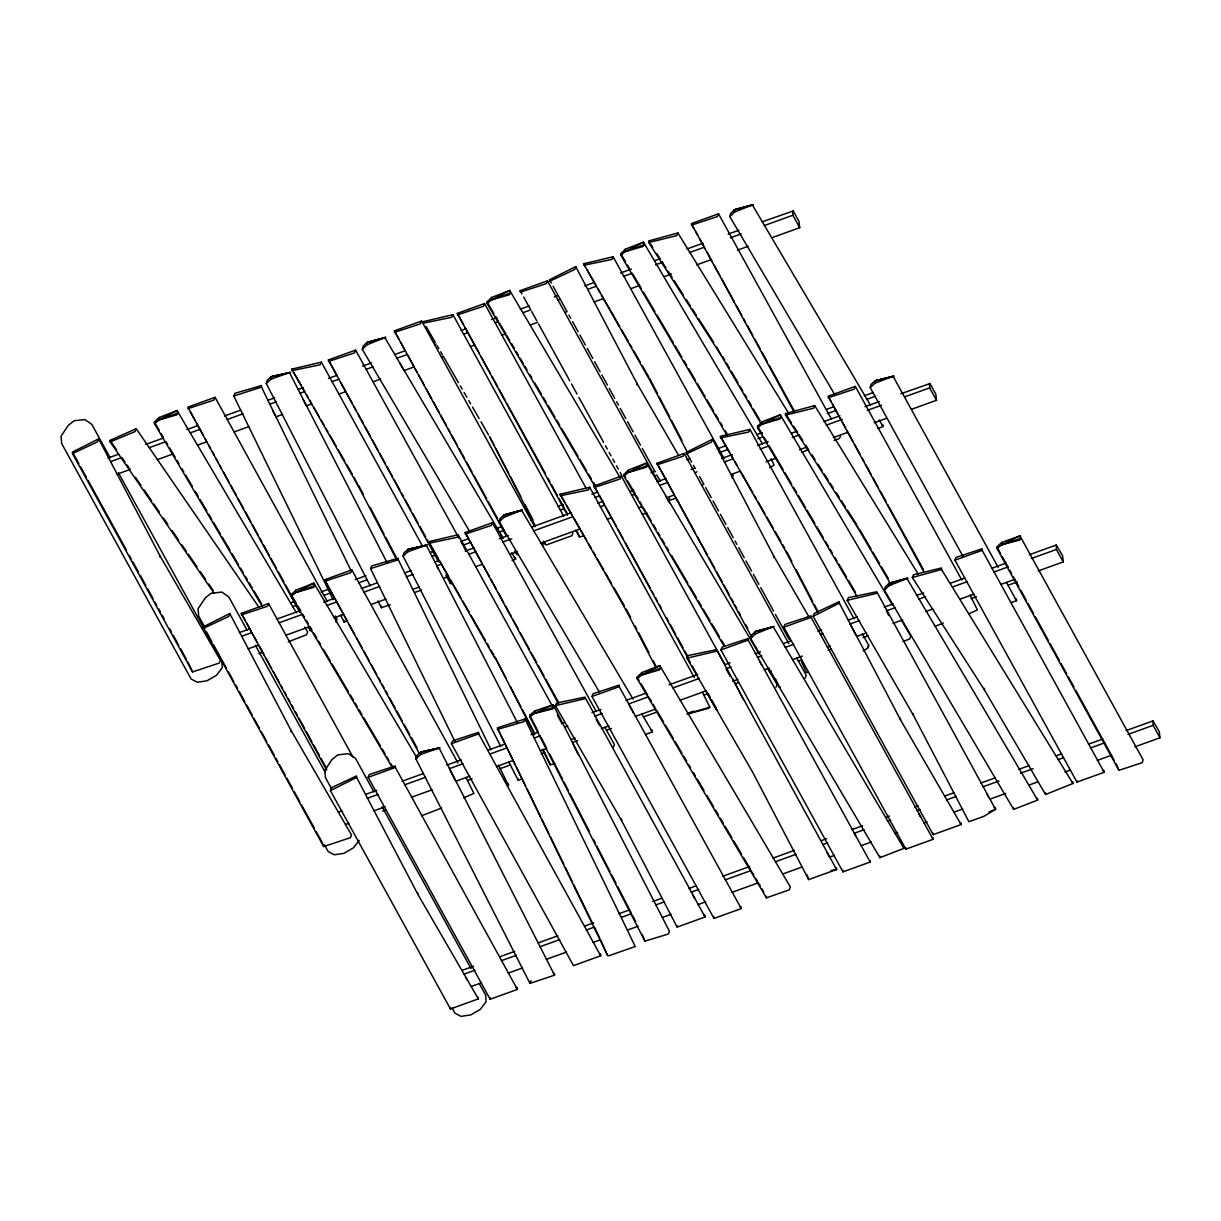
<?xml version="1.0" encoding="UTF-8"?>
<svg xmlns="http://www.w3.org/2000/svg" width="1221" height="1221" viewBox="0 0 1221 1221"><rect width="100%" height="100%" fill="white"/><g stroke="black" fill="none" stroke-linecap="round" stroke-linejoin="round"><path stroke-width="1.5" d="M863.171 650.961L867.597 648.168L868.711 645.405L862.316 633.76M159.081 417.521L159.157 419.856L177.091 410.561L177.762 413.156L176.847 414.804L159.157 419.856L154.457 423.641L154.411 422.084L159.081 417.521L177.091 410.561L296.352 612.789M295.879 590.125L295.955 592.46L313.889 583.165L314.545 585.759L313.644 587.408L295.955 592.46L291.254 596.245L291.209 594.688L295.879 590.125L313.889 583.165L417.017 758.043M491.712 297.42L491.788 299.756L509.722 290.461L510.378 293.055L509.478 294.704L491.788 299.756L487.087 303.525L487.026 301.969L491.712 297.42L509.722 290.461L619.581 476.755M625.457 249.115L625.534 251.465L643.467 242.17L644.123 244.749L643.223 246.398L625.534 251.465L620.833 255.235L620.787 253.678L625.457 249.115L643.467 242.17L762.423 443.879M628.494 470.024L628.571 472.359L646.52 463.064L647.176 465.659L646.26 467.292L628.571 472.359L623.885 476.129L623.824 474.572L628.494 470.024L646.52 463.064L759.264 654.258M762.255 421.718L762.316 424.069L780.265 414.774L780.921 417.353L780.021 419.001L762.316 424.069L757.63 427.838L757.569 426.282L762.255 421.718L780.265 414.774L892.444 605.005M641.803 672.588L641.88 674.923L659.828 665.628L660.485 668.223L659.569 669.871L641.88 674.923L637.179 678.693L637.133 677.136L641.803 672.588L659.828 665.628L790.384 887.026L789.285 889.819L766.422 897.862L637.179 678.693M1001.724 542.429L1001.8 544.764L1019.947 535.851L1020.573 538.446L1019.642 540.079L1001.8 544.764L996.962 548.443L996.901 546.886L1001.724 542.429L1019.947 535.851L1143.177 759.981L1142.062 762.743L1118.924 770.314L996.962 548.443M534.722 710.958L534.798 713.293L553.128 704.731L553.724 707.341L552.762 708.958L534.798 713.293L529.822 716.88L529.761 715.323L534.722 710.958L553.128 704.731L669.429 931.287L668.299 934.034L644.932 941.147L529.822 716.88M359.203 840.338L353.449 847.832L343.91 853.342L334.249 854.761L328.144 851.556L324.481 844.871M775.976 687.24L777.075 684.462L767.582 668.36M335.958 622.023L337.072 619.261L335.271 615.995M542.506 545.726L543.62 542.963M732.081 477.884L733.195 475.122M613.308 747.42L614.422 744.642L604.792 727.151M702.243 691.956L709.783 707.142L708.623 708.348L687.286 714.056M805.143 678.143L806.257 675.381L796.641 657.875M867.597 648.168L868.711 645.405M415.842 758.79L416.743 755.601L420.741 752.105L439.743 747.771L420.802 754.441L415.842 758.79L529.975 983.393L554.548 975.167L554.502 973.61L553.266 973.229M266.285 383.455L267.185 380.265L271.169 376.755L290.155 372.359L271.245 379.09L266.285 383.455L370.161 585.805M403.083 556.059L403.983 552.869L407.967 549.358L426.938 544.963L408.028 551.694L403.083 556.059L500.885 746.596M531.104 980.646L529.975 983.393M870.222 387.622L871.092 384.401L874.969 380.83L893.803 376.068L875.045 383.165L870.222 387.622L962.85 556.104M362.301 349.374L366.972 344.826L385.546 337.332L366.895 342.491L363.141 346.154L362.301 349.374L470.314 532.554M729.807 216.666L734.493 212.118L753.052 204.624L734.416 209.783L730.646 213.446L729.807 216.666L834.935 394.932M499.099 521.978L503.769 517.429L522.344 509.935L503.693 515.094L499.938 518.757L499.099 521.978L599.404 692.063M750.656 638.507L755.326 633.958L773.9 626.48L755.265 631.623L751.495 635.286L750.656 638.507L879.898 857.676L903.906 848.397L903.861 846.84L902.655 846.504M884.401 590.216L889.086 585.668L907.646 578.174L889.01 583.333L885.256 586.996L884.401 590.216L1013.644 809.37L1037.652 800.106L1037.606 798.549L1036.4 798.213M995.542 809.34L994.276 807.432L995.497 807.783L995.542 809.34L984.004 816.284L968.909 821.733L913.369 715.201L847.191 600.32L848.381 597.68L876.739 591.773L995.542 809.34L988.903 811.965M98.672 438.873L72.466 452.029L72.512 453.586L192.552 671.916L219.292 663.049L220.406 660.286L159.814 555.57L98.672 438.873L97.634 441.758L72.512 453.586M575.747 266.605L574.694 269.505L549.587 281.318L549.526 279.762L575.747 266.605L636.874 383.302L678.617 455.433M229.792 613.522L203.586 626.678L203.632 628.235L228.754 616.422L229.792 613.522L290.934 730.219L351.511 834.935L350.396 837.698L323.657 846.565L118.376 472.725M712.545 439.209L711.492 442.109L686.37 453.922L686.324 452.365L712.545 439.209L773.671 555.906L808.76 616.559M330.418 790.613L356.624 777.456L356.578 775.9L331.456 787.713L330.418 790.613L450.442 1008.958L478.342 998.87L478.296 997.313M813.155 616.3L839.376 603.143L839.315 601.587L814.193 613.4L813.155 616.3L933.195 834.63L961.095 824.557L961.049 823L959.828 822.649M214.224 593.36L110.165 441.941L110.119 440.384L136.218 428.693L258.837 607.142M258.928 653.754L262.332 652.228M801.556 452.442L808.226 449.755M935.011 626.388L943.36 623.031M1072.954 783.5L941.513 569.505L941.467 567.948L913.476 574.801L912.301 577.487L984.462 689.972L1045.573 794.489L1072.954 783.5L1072.893 781.944L1071.702 781.623M288.232 641.834L306.563 634.752L307.661 631.959L304.777 627.075M512.118 560.576L515.537 559.264L515.491 557.707L514.3 557.371M769.596 467.643L774.083 465.109L771.123 458.638M877.914 428.54L883.058 426.556L883.012 425L881.806 424.664M421.688 815.72L441.681 807.997M645.482 734.508L652.335 731.867L652.289 730.295L651.083 729.975M903.052 641.529L909.721 638.949L910.82 636.156L901.144 619.764M506.333 536.004L394.368 330.845L421.611 321.016L534.706 526.739M831.394 419.047L718.543 213.797L691.315 223.626L794.108 412.088M327.365 601.602L215.064 397.313L187.82 407.158L299.786 612.301M438.507 561.752L328.373 359.936L355.601 350.106L459.203 538.553M567.46 515.186L457.31 313.37L484.554 303.541L586.324 488.644M547.451 280.83L546.336 283.593L520.253 292.216L520.207 290.659L547.451 280.83L658.134 482.158M107.936 458.073L118.696 454.197M145.589 444.475L163.507 438.003M186.813 429.594L197.573 425.702M224.466 415.995L240.598 410.18M267.491 400.457L274.649 397.878M297.955 389.453L303.342 387.515M328.434 378.449L337.393 375.213M362.5 366.147L371.459 362.912M394.765 354.502L405.525 350.625M461.095 330.555L466.468 328.617M491.559 319.551L496.947 317.613M520.253 309.188L529.212 305.952M554.303 296.886L557.89 295.589M584.783 285.882L593.742 282.646M620.634 272.939L631.394 269.063M654.7 260.638L660.073 258.699M686.965 248.992L703.098 243.162M728.189 234.096L738.949 230.22M762.255 221.795L793.223 210.958L799.022 221.505L799.709 227.686L773.015 237.317M110.592 461.614L121.902 457.539L124.985 462.011M149.252 447.664L165.949 441.636L167.75 444.703M190.247 432.86L200.015 429.334M227.259 419.505L242.918 413.843M269.536 404.227L276.251 401.801M299.847 393.284L304.685 391.544L302.839 388.339M332.097 381.639L338.934 379.166M366.178 369.337L373.199 366.804M396.871 358.257L407.341 354.472L414.178 366.895L404.105 370.543L399.588 362.851M434.584 344.627L436.218 344.047M463.629 334.142L467.887 332.6L465.247 327.793M495.131 322.771L498.565 321.535L495.68 316.636M522.863 312.759L530.784 309.89L523.733 297.069M558.012 300.061L560.256 299.252M587.667 289.362L596.474 286.172L587.255 270.177M623.351 276.465L632.31 273.229L641.483 288.782M655.509 264.85L662.637 262.286M689.407 252.61L703.678 247.466M730.433 237.805L741.132 233.928M764.331 225.564L792.872 215.247L792.719 210.79M117.17 474.145L130.113 469.475L127.03 465.003M157.448 459.6L173.184 453.922M197.497 445.146L206.853 441.773L205.143 438.66M234.081 431.929L249.16 426.495M275.717 416.895L282.646 414.392M338.934 394.078L345.772 391.605M373.016 381.761L380.662 378.998M441.422 357.066L443.33 356.379L458.394 382.555M470.467 346.581L474.725 345.039M501.968 335.195L505.815 333.806L499.465 323.061M530.112 325.045L537.622 322.329M564.85 312.5L567.078 311.691L553.098 286.263M594.23 301.892L603.571 298.519L601.8 295.436M630.998 288.614L639.56 285.516M664.468 276.526L671.581 273.947M696.504 264.957L710.729 259.814M737.423 250.168L748.107 246.321M961.766 579.975L855.341 386.401L828.097 396.23L923.564 571.336M419.154 753.204L324.618 579.761L351.846 569.917L457.982 762.988M326.679 770.13L241.3 613.369L268.544 603.54L352.884 756.959M558.791 704.303L465.155 532.539L492.399 522.695L596.001 711.156M690.491 662.759L594.108 485.973L621.352 476.144L724.953 664.59M751.541 636.706L657.005 463.263L684.233 453.434L788.751 643.543M290.674 602.884L294.261 601.602M321.154 591.88L328.327 589.3M355.219 579.593L365.964 575.702M430.509 552.396L434.096 551.098M460.989 541.391L468.147 538.797M496.84 528.449L502.213 526.51M557.783 506.44L563.156 504.502M591.849 494.139L597.222 492.2M651.007 472.771L654.578 471.489M686.858 459.829L690.445 458.531M717.322 448.824L726.297 445.589M756.761 434.584L762.148 432.646M826.678 409.34L833.851 406.746M864.331 395.741L873.29 392.506M292.735 606.654L296.703 605.219L300.122 611.431M323.947 595.39L330.448 593.04M358.699 582.829L367.46 579.67M432.219 556.288L435.638 555.051L427.381 540.048M470.97 542.292L462.881 545.222L461.034 541.88M499.358 532.051L504.044 530.357L499.465 522.008M531.288 520.512L532.966 519.902L525.137 504.899M560.317 510.027L564.575 508.485L559.081 498.489M594.902 497.542L599.511 495.879M654.715 475.946L656.944 475.137L660.363 481.364M719.215 452.655L727.869 449.526M757.92 438.675L763.262 436.752M827.304 413.614L836.202 410.409M866.437 399.481L875.335 396.276M239.362 632.615L250.107 628.739M276.999 619.032L300.305 610.607M323.611 602.197L334.371 598.305M361.263 588.598L377.396 582.768M404.273 573.061L411.446 570.482M434.752 562.057L438.339 560.76M465.232 551.053L474.191 547.817M499.282 538.751L508.257 535.515M531.562 527.106L571.001 512.866M597.878 503.159L603.266 501.205M630.158 491.498L633.73 490.201M657.035 481.791L666.01 478.556M691.101 469.49L694.688 468.192M721.58 458.486L732.325 454.609M757.432 445.543L768.177 441.651M791.483 433.241L796.87 431.303M823.748 421.596L839.895 415.766M864.987 406.7L879.334 401.526M900.839 393.757L930.02 383.562L935.805 394.108L936.492 400.29L911.583 409.279M241.712 636.278L251.877 632.6M279.121 622.771L302.732 614.239L304.548 617.307M327.045 605.463L336.813 601.938M364.041 592.093L379.7 586.446M406.334 576.831L413.049 574.404M441.468 564.148L436.645 565.888L438.263 569.032M468.895 554.242L475.732 551.77M502.976 541.941L511.736 538.766M533.669 530.86L573.015 516.651M600.427 506.746L604.685 505.204M631.929 495.375L635.363 494.123L627.67 481.089M659.661 485.363L667.582 482.493M694.81 472.664L697.038 471.855M724.465 461.965L733.256 458.775L731.425 455.586M760.149 449.069L769.108 445.833L783.088 469.536M792.307 437.454L799.434 434.89M826.19 425.213L842.246 419.414M867.231 410.409L881.501 405.25M904.685 396.871L929.669 387.851L929.517 383.394M248.275 648.809L258.715 645.039L264.224 655.036M285.958 635.195L309.981 626.526L311.904 629.792M334.279 617.75L343.635 614.377M370.879 604.532L385.958 599.099M412.515 589.499L419.444 586.996M444.475 577.96L448.58 576.48L439.636 560.943M475.717 566.681L482.57 564.209M509.813 554.365L517.46 551.602M540.903 543.131L580.112 528.983L573.901 518.192M607.264 519.184L611.523 517.643M638.751 507.799L642.612 506.41M666.91 497.649L674.404 494.932L657.005 463.263M701.648 485.103L703.876 484.294L699.602 476.526M731.028 474.496L740.369 471.123L752.609 492.384M766.071 461.828L776.358 458.119M799.48 449.771L806.608 447.191M833.287 437.561L847.527 432.417M874.221 422.771L886.675 418.284M834.126 440.43L839.453 438.507L840.567 435.744M414.758 592.46L421.566 590.002M675.93 498.153L670.833 500L669.612 499.648L669.566 498.092M584.142 535.943L579.38 536.874L575.717 530.204M647.038 513.232L642.277 514.163M954.944 560.164L982.172 550.335L982.127 548.778L956.043 557.402L954.944 560.164L1076.953 782.112L1104.196 772.283L1104.135 770.726L1102.929 770.375M451.449 743.696L478.678 733.852L478.632 732.295L452.564 740.933L451.449 743.696L573.458 965.643L600.701 955.799L600.656 954.242L599.435 953.891M368.147 777.304L395.375 767.475L395.329 765.918L369.246 774.541L368.147 777.304L490.155 999.251L517.399 989.422L517.338 987.865L516.132 987.514M592.002 696.474L619.23 686.645L619.184 685.088L593.101 693.711L592.002 696.474L714.01 918.421L741.254 908.592L741.193 907.035L739.987 906.684M720.939 649.908L748.183 640.079L748.137 638.522L722.054 647.145L720.939 649.908L842.963 871.855L870.191 862.026L870.146 860.469M783.836 627.212L811.08 617.368L811.019 615.811L784.95 624.435L783.836 627.212L905.845 849.144L933.088 839.315L933.042 837.759L931.821 837.408M366.117 794.215L376.877 790.338M401.968 781.272L423.473 773.504M446.779 765.094L461.126 759.92M488.018 750.198L504.151 744.383M531.043 734.66L538.202 732.081M561.507 723.656L565.094 722.374M591.987 712.652L600.946 709.416M626.052 700.366L645.772 693.238M669.062 684.828L697.756 674.465M724.633 664.758L730.021 662.82M755.112 653.754L760.5 651.816M783.79 643.391L790.964 640.811M817.856 631.089L821.443 629.807M848.336 620.085L857.295 616.849M884.187 607.142L893.146 603.907M916.452 595.497L923.625 592.902M950.518 583.195L964.849 578.021M991.742 568.299L1006.089 563.125M1029.395 554.716L1056.272 545.009L1062.575 555.708L1063.262 561.889L1038.247 570.924M367.277 798.305L378.037 794.428M404.685 784.798L425.656 777.228M449.328 768.681L463.034 763.72M489.621 754.135L507.02 747.847L498.092 729.548M534.279 738.003L540.293 735.836M564.59 727.06L567.811 725.9M594.459 716.269L602.136 713.491M628.54 703.968L648.672 696.703M672.969 687.927L699.206 678.449M730.967 666.987L725.991 668.772L730.265 676.541M757.493 657.402L761.858 655.83M785.225 647.389L793.803 644.291M820.375 634.691L823.458 633.577M859.615 620.527L850.03 623.992L855.768 634.951M886.248 610.912L895.512 607.57M918.543 599.252L925.701 596.657M952.563 586.965L966.895 581.791M993.741 572.084L1008.073 566.91M1031.348 558.501L1056.424 549.45L1056.272 545.009M338.354 812.179L341.758 810.958M373.84 810.836L385.058 806.791M411.523 797.237L432.081 789.804M469.826 776.174L455.723 781.272L450.122 770.253M496.443 766.559L513.186 760.515M540.46 750.671L546.749 748.397L541.101 737.408M571.046 739.636L575.152 738.14M601.297 728.708L608.974 725.93M635.378 716.391L655.921 708.989M680.219 700.213L706.318 690.781M732.829 681.211L737.805 679.41M764.331 669.841L769.001 668.146M792.475 659.676L802.35 656.104M827.212 647.13L830.295 646.016M856.593 636.523L866.635 632.89M893.085 623.351L902.701 619.871M925.732 611.553L932.875 608.974M959.66 599.297L973.961 594.139M1000.747 584.462L1015.033 579.303M345.482 824.511L348.794 823.305M382.646 811.08L386.157 809.813M467.582 780.417L472.054 778.8M499.923 768.742L510.668 764.865M541.3 753.8L544.764 752.548M577.548 740.704L572.42 742.566L578.25 754.639M606.501 730.25L611.492 728.449M643.391 716.925L657.249 711.935M703.952 695.07L708.211 693.528L709.966 696.733M735.454 683.699L738.659 682.524M769.398 671.443L771.107 670.817M798.351 660.988L800.579 660.179M828.235 650.198L831.562 648.992M862.988 637.637L868.268 635.729M971.092 598.595L976.418 596.672M1008.348 585.149L1017.23 581.944M688.812 713.14L694.047 711.248L688.888 713.003M969.138 613.675L977.411 609.905L970.023 594.993M554.96 763.842L550.35 764.712L542.536 749.725M463.873 797.832L473.916 793.421L465.873 777.319M1011.293 602.594L1016.498 600.717L1016.437 599.16L1015.231 598.809M462.805 970.115L473.565 966.223M500.457 956.516L514.789 951.342M538.095 942.917L557.814 935.805M584.706 926.083L593.665 922.847M618.772 913.796L629.517 909.904M652.823 901.495L661.797 898.259M688.675 888.552L695.848 885.958M722.74 876.251L749.633 866.528M772.939 858.119L794.444 850.35M821.336 840.643L826.709 838.705M851.815 829.639L862.56 825.747M885.866 817.337L889.453 816.04M914.544 806.989L918.131 805.692M945.023 795.97L953.983 792.734M980.875 783.027L995.222 777.853M1018.528 769.444L1029.272 765.552M1056.165 755.845L1061.553 753.906M1088.43 744.184L1102.777 739.01M1126.083 730.601L1152.975 720.894L1159.263 731.593L1159.95 737.774L1134.874 746.825M463.919 974.205L474.938 970.237M501.388 960.683L516.269 955.31M539.835 946.794L559.783 939.59M586.309 930.02L594.429 927.09L599.847 938.171M621.703 917.246L631.578 913.674L617.734 886.69M655.875 904.898L664.453 901.8M691.147 892.154L698.839 889.376M725.243 879.853L751.159 870.497M775.457 861.721L795.955 854.318M822.695 844.657L827.67 842.872M864.132 829.7L854.181 833.287L855.89 836.4M887.713 821.184L890.72 820.1M917.078 810.576L920.146 809.477M946.672 799.892L956.348 796.397M982.936 786.797L999.053 780.982M1020.558 773.214L1033.088 768.681M1058.18 759.63L1063.552 757.692M1090.414 747.985L1104.746 742.811M1128.036 734.401L1153.112 725.335L1152.975 720.894M471.047 986.537L481.593 982.737M508.211 973.122L522.527 967.948M546.245 959.385L566.59 952.044M593.147 942.444L600.61 939.758L607.539 955.417L608.775 955.814L635.256 946.504L524.984 718.971L497.283 727.884L607.539 955.417M627.869 929.914L638.034 926.235M662.331 917.475L670.985 914.346M697.985 904.593L705.677 901.815M732.066 892.292L758.409 882.783L760.179 885.774M782.707 874.007L802.411 866.895M834.492 855.295L829.517 857.096L826.953 852.441M861.019 845.726L871.321 842.002M894.962 833.47L897.694 832.478M953.799 812.224L962.713 809.004M989.773 799.236L1005.89 793.406M1029.181 784.996L1038.14 781.761M1065.002 772.054L1070.39 770.115M1097.252 760.424L1111.583 755.234M923.915 823.015L926.983 821.901M705.036 917.017L584.951 697.13L556.593 703.052L555.402 705.677L621.581 820.558L677.121 927.09L705.036 917.017L704.99 915.46L703.769 915.109M830.982 870.573L836.568 869.52L716.483 649.633L688.125 655.555L686.935 658.18L753.113 773.061L808.668 879.593L836.568 869.52L836.522 867.963L835.301 867.612M625.534 251.465L644.123 244.749M159.157 419.856L177.762 413.156M491.788 299.756L510.378 293.055M628.571 472.359L647.176 465.659M762.316 424.069L780.921 417.353M295.955 592.46L314.545 585.759M641.88 674.923L660.485 668.223M377.945 600.976L381.41 607.722L390.171 604.761M1001.8 544.764L1020.573 538.446M508.684 761.767L518.208 780.326L521.703 779.135M233.806 396.016L261.508 387.103L261.462 385.546L234.936 393.299L233.806 396.016L333.165 599.74M370.589 568.62L398.305 559.706L398.26 558.15L371.733 565.903L370.589 568.62L454.929 741.529M340.674 615.14L344.017 621.993L347.481 620.879M534.798 713.293L553.724 707.341M687.164 713.919L709.783 707.142M734.493 212.118L734.416 209.783L753.052 204.624M366.972 344.826L366.895 342.491L385.546 337.332M503.769 517.429L503.693 515.094L522.344 509.935M889.086 585.668L889.01 583.333L907.646 578.174M755.326 633.958L755.265 631.623L773.9 626.48M788.415 412.912L677.899 232.967L648.672 240.949L648.717 242.506L720.848 354.914L760.988 423.565M891.086 584.722L857.646 527.533L785.515 415.109L785.469 413.553L814.682 405.57L918.238 574.175M912.301 577.487L941.513 569.505M734.416 209.783L752.502 205.159L870.481 405.235M366.895 342.491L384.981 337.866L502.976 537.942M503.693 515.094L521.779 510.47L632.997 699.068M889.01 583.333L907.096 578.708L1037.652 800.106M755.265 631.623L773.351 626.999L903.906 848.397M875.045 383.165L874.969 380.83L893.803 376.068M687.102 451.77L649.755 380.143L583.562 263.782L613.156 256.776L724.038 458.455M452.915 314.652L423.321 321.642L423.366 323.199L451.724 317.277L452.915 314.652L563.736 516.254M396.184 558.806L357.967 485.515L291.773 369.139L321.367 362.149L422.374 545.848M817.811 612.713L786.553 552.747L720.359 436.385L749.953 429.38L854.09 618.818M655.967 667.628L626.297 610.622L560.103 494.246L589.712 487.255L694.367 677.624M494.749 658.104L428.571 541.742L458.165 534.752L552.747 706.776M847.191 600.32L876.785 593.33M686.935 658.18L716.544 651.19M555.402 705.677L584.996 698.687M874.969 380.83L893.268 376.587L998.244 567.506M271.245 379.09L271.169 376.755L290.155 372.359M408.028 551.694L407.967 549.358L426.938 544.963M420.802 754.441L420.741 752.105L439.743 747.771M271.169 376.755L289.652 372.863L386.859 562.225M407.967 549.358L426.45 545.466L517.582 723M420.741 752.105L439.255 748.275L554.548 975.167M110.165 441.941L135.149 431.547L136.218 428.693M691.361 225.183L717.429 216.56L718.543 213.797M828.159 397.787L854.227 389.163L855.341 386.401M457.371 314.926L483.44 306.303L484.554 303.541M394.414 332.402L420.497 323.779L421.611 321.016M328.418 361.492L354.487 352.869L355.601 350.106M657.051 464.819L683.134 456.196L684.233 453.434M594.154 487.53L620.237 478.907L621.352 476.144M187.866 408.714L213.95 400.091L215.064 397.313M543.345 541.285L546.306 544.963L571.825 535.744L572.939 532.982M465.216 534.096L491.285 525.473L492.399 522.695M514.59 551.022L517.643 554.7M807.615 672.603L806.409 672.252L801.403 661.675M445.848 575.091L450.427 583.44L451.648 583.791M768.971 668.421L779.074 686.767L780.28 687.118M324.664 581.318L350.732 572.68L351.846 569.917M717.383 709.828L716.178 709.477L706.089 691.117M308.043 627.319L311.096 631.013M241.361 614.926L267.43 606.303L268.544 603.54M497.329 729.441L523.855 721.687L524.984 718.971M507.234 783.729L508.47 784.111L508.531 785.668L498.504 765.124M648.717 242.506L676.724 235.638L677.899 232.967M785.515 415.109L813.522 408.241L814.682 405.57M583.607 265.339L611.98 259.417L613.156 256.776M720.405 437.942L748.763 432.02L749.953 429.38M291.834 370.696L320.192 364.774L321.367 362.149M560.164 495.802L588.522 489.88L589.712 487.255M428.617 543.299L456.99 537.377L458.165 534.752M110.119 440.384L116.544 449.74M135.5 477.319L140.888 485.164M144.124 489.88L151.679 500.869M153.831 504.014L159.234 511.858M163.538 518.131L167.857 524.404M172.176 530.692L178.648 540.109M181.883 544.81L186.187 551.098M188.355 554.227L196.978 566.788M200.213 571.504L205.601 579.349M208.837 584.05L213.156 590.338M785.469 413.553L791.559 423.046M793.589 426.221L797.664 432.555M799.694 435.729L802.746 440.476M805.799 445.238L808.836 449.984M811.889 454.746L814.941 459.493M817.994 464.239L822.054 470.589M824.083 473.748L828.159 480.097M830.188 483.257L833.241 488.018M836.293 492.765L839.331 497.512M841.376 500.686L845.436 507.02M847.466 510.195L856.623 524.45M650.701 244.108L652.731 247.283M656.806 253.617L659.844 258.379M661.889 261.538L665.949 267.872M667.979 271.047L672.054 277.381M674.084 280.555L683.226 294.81M686.278 299.572L690.338 305.906M692.383 309.066L696.443 315.415M698.473 318.574L713.72 342.338M716.773 347.1L720.848 354.929M879.196 419.993L883.058 426.556M757.569 426.282L762.377 434.432M764.3 437.683L767.185 442.582M785.011 472.802L791.742 484.218M793.665 487.484L796.55 492.384M798.488 495.65L805.219 507.066M807.142 510.332L814.834 523.382M816.757 526.633L823.488 538.064M825.411 541.315L828.311 546.214M830.234 549.481L832.157 552.747M835.042 557.631L836.965 560.897M838.888 564.163L846.58 577.212M848.503 580.479L855.249 591.895M757.63 427.838L856.959 596.291M620.787 253.678L625.579 261.828M627.502 265.079L629.426 268.345M643.406 292.048L654.944 311.614M656.883 314.881L673.229 342.613M675.152 345.879L681.883 357.295M683.821 360.561L686.706 365.461M688.629 368.711L695.36 380.143M697.283 383.394L704.975 396.459M706.898 399.71L713.644 411.141M715.567 414.392L718.452 419.291M720.375 422.558L722.298 425.824M725.182 430.708L727.106 433.974M620.833 255.235L726.922 435.134M623.824 474.572L625.747 477.838M636.263 495.665L638.079 498.733M639.896 501.816L641.697 504.884M643.574 508.043L651.266 521.092M653.189 524.358L656.074 529.258M657.997 532.524L659.92 535.775M661.843 539.041L664.728 543.94M666.651 547.206L668.574 550.457M671.474 555.357L687.82 583.089M689.743 586.355L696.474 597.771M698.412 601.037L701.297 605.937M703.22 609.187L709.95 620.619M711.874 623.87L719.566 636.935M721.489 640.186L724.374 645.085M623.885 476.129L724.19 646.23M487.026 301.969L493.757 313.385M506.776 335.439L509.661 340.338M511.584 343.605L514.468 348.489M516.391 351.755L518.315 355.021M520.238 358.287L523.122 363.171M525.045 366.437L526.984 369.704M529.868 374.603L531.791 377.854M534.676 382.753L541.407 394.169M543.33 397.435L546.214 402.335M548.137 405.601L554.883 417.017M556.807 420.283L559.691 425.167M561.614 428.434L577.96 456.166M579.883 459.432L586.629 470.848M588.553 474.114L591.437 479.014M593.36 482.264L595.283 485.531M487.087 303.525L595.1 486.706M637.133 677.136L639.056 680.402M640.979 683.653L647.71 695.07M649.572 698.229L651.388 701.312M653.204 704.38L655.005 707.447M656.883 710.622L663.614 722.038M665.537 725.305L673.229 738.354M675.152 741.605L681.883 753.036M683.821 756.287L686.706 761.187M688.629 764.453L690.552 767.719M693.436 772.603L695.36 775.869M697.283 779.135L704.013 790.552M706.898 795.451L713.644 806.867M715.567 810.134L718.452 815.018M720.375 818.284L723.259 823.183M725.182 826.449L731.913 837.865M733.836 841.132L741.544 854.181M743.467 857.447L750.198 868.864M752.06 872.023L753.876 875.106M755.692 878.174L757.493 881.241M761.95 888.781L763.72 891.788M641.697 713.827L652.335 731.867M511.675 552.701L515.537 559.264M501.175 535.119L502.976 538.186M291.209 594.688L296.016 602.823M297.939 606.089L300.824 610.973M306.364 620.375L308.165 623.458M313.828 633.043L316.712 637.942M318.635 641.208L320.574 644.474M323.458 649.358L330.189 660.79M332.112 664.041L348.473 691.773M350.396 695.039L353.281 699.938M355.204 703.204L357.127 706.455M359.05 709.722L361.935 714.621M363.858 717.887L380.219 745.619M382.142 748.885L385.027 753.769M386.95 757.035L388.873 760.301M390.796 763.568L392.719 766.819M291.254 596.245L392.521 767.963M154.411 422.084L159.218 430.219M161.141 433.486L163.065 436.752M169.566 447.771L175.107 457.188M177.045 460.439L178.968 463.705M181.853 468.605L183.776 471.871M185.699 475.122L192.43 486.553M195.314 491.437L198.199 496.337M200.122 499.603L206.868 511.019M208.791 514.285L211.676 519.169M213.599 522.435L220.329 533.852M222.253 537.118L229.945 550.167M231.868 553.434L238.614 564.85M240.537 568.116L243.422 573.015M245.345 576.281L247.268 579.532M249.191 582.799L252.075 587.698M253.999 590.964L261.706 604.013M154.457 423.641L262.484 606.806M859.538 529.304L871 548.901M872.908 552.167L879.593 563.598M881.501 566.865L888.186 578.296M722.756 356.7L724.664 359.966M726.571 363.232L729.441 368.132M731.348 371.398L738.033 382.829M739.941 386.095L742.795 390.995M744.718 394.261L746.626 397.527M748.534 400.793L751.403 405.693M753.311 408.959L759.996 420.39M839.376 603.143L900.503 719.841L961.095 824.557M356.624 777.456L417.765 894.154L478.342 998.87M465.705 977.288L467.49 980.371M720.359 436.385L729.578 452.38M735.042 461.859L736.812 464.942M754.502 495.65L756.379 498.916M758.272 502.197L764.865 513.644M766.742 516.91L773.336 528.357M775.228 531.639L780.875 541.452M782.768 544.719L784.645 547.985M583.562 263.782L585.408 266.972M598.244 289.255L600.015 292.338M604.517 300.152L619.596 326.312M621.474 329.594L628.067 341.041M629.96 344.307L631.837 347.588M633.714 350.854L640.323 362.301M642.2 365.567L648.794 377.03M560.103 494.246L564.713 502.243M566.559 505.448L572.084 515.048M581.059 530.616L582.951 533.882M584.828 537.164L586.706 540.43M588.598 543.696L591.422 548.611M593.314 551.877L595.192 555.143M597.069 558.424L603.678 569.871M605.555 573.137L611.202 582.951M614.041 587.866L624.404 605.86M426.083 326.45L435.302 342.445M437.103 345.589L438.888 348.672M440.659 351.755L442.429 354.838M460.286 385.821L462.164 389.087M464.056 392.368L466.88 397.268M468.757 400.534L470.65 403.815M472.527 407.081L479.12 418.528M481.013 421.81L488.553 434.89M428.571 541.742L437.79 557.738M450.457 579.746L460.821 597.741M462.713 601.007L469.307 612.454M471.199 615.735L485.332 640.262M487.21 643.543L489.087 646.809M490.979 650.076L493.803 654.99M291.773 369.139L300.992 385.134M306.456 394.627L308.226 397.71M310.012 400.793L311.782 403.876L306.303 405.86L303.083 399.572M313.675 407.142L319.322 416.956M321.215 420.238L324.038 425.137M325.915 428.403L327.808 431.685M329.685 434.951L336.279 446.398M338.171 449.679L344.765 461.126M346.642 464.392L352.304 474.206M354.182 477.472L357.967 485.515M1056.424 549.45L1063.262 561.889M1153.112 725.335L1159.95 737.774M929.669 387.851L936.492 400.29M996.901 546.886L1000.579 553.556M1002.41 556.898L1007.92 566.895M1009.752 570.238L1011.583 573.58M1013.415 576.907L1018.925 586.919M1020.756 590.262L1026.251 600.259M1028.082 603.601L1033.592 613.614M1035.423 616.941L1048.259 640.308M1050.106 643.635L1059.263 660.317M1061.11 663.659L1066.605 673.671M1068.436 676.999L1073.946 687.011M1075.777 690.353L1114.3 760.408M1116.131 763.751L1118.924 770.314M1006.455 582.448L1016.498 600.717M982.172 550.335L1104.196 772.283M792.872 215.247L799.709 227.686M829.028 397.893L830.86 401.236M832.691 404.578L838.201 414.591M840.033 417.918L845.543 427.93M847.374 431.272L852.869 441.285M854.715 444.627L860.21 454.639M862.057 457.982L863.888 461.309M865.72 464.652L871.229 474.664M873.061 478.006L878.555 488.018M880.402 491.346L885.897 501.358M887.743 504.7L923.519 569.78M692.231 225.29L694.062 228.632M695.894 231.975L697.725 235.302M699.572 238.644L705.066 248.657M706.913 251.999L712.408 262.011M714.239 265.354L719.749 275.366M721.58 278.693L734.432 302.06M736.263 305.403L741.773 315.415M743.604 318.742L745.436 322.085M747.267 325.427L752.777 335.439M754.609 338.766L760.118 348.779M761.95 352.121L767.46 362.133M769.291 365.476L794.062 410.531M887.102 612.469L888.812 615.567M987.209 794.566L988.918 797.679M811.08 617.368L933.088 839.315M918.787 813.69L920.497 816.803M686.324 452.365L691.681 462.103M693.467 465.354L695.253 468.605M705.707 487.622L711.217 497.634M713.049 500.976L718.559 510.973M720.39 514.316L725.885 524.313M727.716 527.655L733.226 537.667M735.057 540.995L736.889 544.337M738.72 547.664L744.23 557.676M746.062 561.019L751.556 571.016M753.388 574.358L758.897 584.371M760.729 587.698L773.565 611.049M775.396 614.392L789.148 639.407M675.32 496.596L695.497 533.287M697.328 536.63L707.417 554.975M709.248 558.318L714.758 568.314M716.59 571.657L722.084 581.669M723.931 584.996L729.425 595.009M731.257 598.336L733.088 601.678M734.92 605.005L736.767 608.348M738.598 611.69L740.43 615.018M745.924 625.03L747.771 628.357M775.503 678.815L779.074 686.767M748.183 640.079L870.191 862.026M760.057 662.072L761.767 665.17M549.526 279.762L551.312 283.013M568.925 315.018L570.756 318.36M572.588 321.688L578.082 331.7M579.929 335.042L585.424 345.039M587.255 348.382L592.765 358.394M594.596 361.721L600.091 371.733M601.922 375.061L607.432 385.073M609.264 388.415L614.774 398.412M616.605 401.755L618.437 405.082M620.268 408.425L625.763 418.437M627.609 421.764L633.104 431.776M634.935 435.103L640.445 445.116M642.277 448.458L655.112 471.81M665.949 496.382L669.459 502.777M520.207 290.659L521.962 293.864M531.639 311.447L536.767 320.772M538.537 323.992L569.703 380.708M571.535 384.035L577.045 394.047M578.876 397.39L603.632 442.414M605.463 445.757L607.295 449.084M609.142 452.426L610.973 455.754M612.805 459.096L614.636 462.438M616.468 465.766L618.299 469.108M620.146 472.435L621.977 475.778M732.89 679.029L743.421 699.648M594.108 485.973L597.634 492.384M599.389 495.589L603.8 503.601M605.54 506.761L616.101 525.976M617.933 529.319L623.443 539.331M625.274 542.658L650.03 587.698M651.861 591.025L653.693 594.368M655.524 597.695L657.371 601.037M659.203 604.364L661.034 607.707M666.529 617.719L668.36 621.046M670.207 624.389L675.701 634.386M677.533 637.728L683.043 647.74M684.874 651.068L687.621 656.074M711.721 699.923L716.132 707.921M692.322 666.086L696.916 674.435M457.31 313.37L463.476 324.588M468.742 334.157L479.304 353.373M481.135 356.715L490.308 373.397M492.139 376.724L497.649 386.736M499.481 390.079L504.975 400.076M506.822 403.418L545.329 473.473M548.076 478.464L549.908 481.807M551.739 485.134L557.249 495.146M565.43 510.042L567.139 513.156M577.579 532.127L579.38 536.874M619.23 686.645L741.254 908.592M629.395 705.524L633.668 713.293M394.368 330.845L398.687 338.721M400.427 341.865L404.746 349.74M415.094 368.574L416.941 371.901M418.772 375.244L424.267 385.241M426.098 388.583L431.608 398.595M433.44 401.923L438.934 411.935M440.781 415.262L446.276 425.274M448.107 428.617L449.939 431.944M451.77 435.286L457.28 445.283M459.111 448.626L464.621 458.638M466.453 461.965L471.947 471.978M473.779 475.305L486.614 498.656M488.461 501.999L497.619 518.681M596.169 719.383L599.587 725.595M692.856 895.268L694.566 898.381M465.155 532.539L469.566 540.552M471.337 543.757L481.715 562.652M483.485 565.872L488.995 575.885M490.827 579.212L496.321 589.224M498.153 592.551L503.663 602.564M505.494 605.906L510.989 615.903M512.835 619.245L518.33 629.258M520.161 632.585L529.334 649.267M531.166 652.594L536.675 662.606M538.507 665.949L544.001 675.946M545.833 679.288L558.669 702.64M557.325 715.124L561.919 723.458M463.736 546.779L466.3 551.434M328.373 359.936L336.294 374.359M340.644 382.28L344.917 390.048M346.688 393.269L352.197 403.281M354.029 406.608L355.86 409.951M357.692 413.278L363.202 423.29M365.033 426.633L370.528 436.63M372.374 439.972L377.869 449.984M379.7 453.312L385.21 463.324M387.042 466.651L392.536 476.663M394.368 480.006L399.878 490.003M401.709 493.345L403.541 496.672M405.372 500.015L410.882 510.027M412.713 513.354L418.208 523.366M420.055 526.694L425.549 536.706M447.741 577.09L449.511 580.28M478.678 733.852L600.701 955.799M324.618 579.761L347.313 621.046M349.145 624.374L354.639 634.386M356.486 637.713L361.981 647.725M363.812 651.068L369.322 661.065M371.153 664.407L376.648 674.419M378.479 677.747L380.326 681.089M382.158 684.416L383.989 687.759M385.821 691.086L387.652 694.428M389.484 697.771L394.994 707.768M396.825 711.11L402.32 721.107M404.166 724.45L409.661 734.462M411.492 737.789L417.002 747.801M395.375 767.475L517.399 989.422M190.43 411.904L194.78 419.826M196.535 423L203.434 435.546M208.684 445.1L210.516 448.443M212.347 451.77L214.179 455.112M216.01 458.44L217.857 461.782M219.688 465.125L221.52 468.452M223.351 471.794L228.861 481.791M230.693 485.134L236.187 495.146M238.019 498.473L243.528 508.485M245.36 511.813L250.854 521.825M252.701 525.167L258.196 535.164M260.027 538.507L261.859 541.834M263.69 545.177L269.2 555.189M271.031 558.516L276.541 568.528M278.373 571.855L283.867 581.868M285.699 585.21L291.209 595.207M293.04 598.549L295.787 603.556M373.885 791.849L355.555 758.5L348.565 753.678L337.912 754.853L332.036 759.508L324.817 770.314L325.427 777.624L331.853 789.315M382.142 806.867L471.077 968.65M479.334 983.653L485.76 995.329L485.973 1001.953L480.204 1009.431L470.68 1014.941L461.004 1016.376L454.899 1013.155L452.152 1008.149M241.3 613.369L244.826 619.78M246.596 622.985L250.992 630.998M252.732 634.157L257.005 641.925M266.056 658.378L271.55 668.391M273.382 671.718L278.892 681.73M280.723 685.073L282.555 688.4M284.386 691.742L286.218 695.07M288.064 698.412L289.896 701.739M291.727 705.082L293.559 708.409M295.39 711.751L297.222 715.094M299.053 718.421L304.563 728.433M306.395 731.761L311.904 741.773M313.736 745.115L319.23 755.112M321.062 758.455L326.572 768.467M247.13 630.25L228.8 596.901L221.81 592.078L211.157 593.253L205.281 597.908L198.061 608.714L198.657 616.025L205.097 627.716M255.387 645.268L325.076 772.023M206.334 631.669L211.828 641.681M213.66 645.009L226.48 668.345M228.327 671.672L233.821 681.684M235.653 685.012L237.484 688.339M239.316 691.681L244.811 701.678M246.642 705.005L252.137 715.018M253.968 718.345L259.478 728.342M261.309 731.684L266.804 741.681M268.635 745.008L274.13 755.005M275.961 758.348L277.793 761.675M279.624 765.018L285.134 775.014M286.966 778.342L292.46 788.339M294.292 791.681L299.786 801.678M301.618 805.021L314.453 828.342M316.285 831.684L322.695 843.345M110.119 457.722L91.773 424.359L84.798 419.551L74.145 420.726L68.269 425.381L61.05 436.172L61.645 443.498L191.132 679.029L197.237 682.234L206.898 680.814L216.438 675.305L222.191 667.811L221.978 661.202M73.382 453.693L78.877 463.69M80.708 467.017L86.218 477.029M88.049 480.357L126.526 550.35M129.273 555.357L131.105 558.684M132.936 562.026L138.431 572.023M140.278 575.35L145.772 585.363M147.604 588.69L153.098 598.687M154.93 602.029L156.761 605.357M158.593 608.699L160.424 612.026M162.256 615.353L164.087 618.696M169.597 628.693L171.428 632.02M173.26 635.363L178.754 645.36M180.586 648.687L186.08 658.699M187.912 662.026L192.552 671.916M787.408 552.93L791.757 561.263M796.092 569.612L812.621 601.297M814.361 604.624L817.841 611.294M657.57 393.666L649.74 378.663L649.755 380.143M659.309 397.008L669.734 417.017M671.474 420.345L681.913 440.369M630.631 617.46L626.281 609.126L626.297 610.622M634.981 625.808L636.721 629.136M638.461 632.478L648.885 652.487M653.235 660.82L656.715 667.49M493.833 444.856L489.484 436.523L535.531 526.297M495.573 448.199L508.623 473.214M510.363 476.541L520.787 496.565M495.619 658.287L506.043 678.296M510.393 686.645L520.833 706.654M522.573 709.996L533.882 731.669M543.131 749.419L550.35 764.712M534.706 734.737L494.749 656.623M358.821 485.683L363.171 494.032M370.131 507.371L384.035 534.05M385.775 537.393L396.215 557.402M529.761 715.323L537.866 731.104M549.343 753.464L562.332 778.754M564.056 782.127L568.391 790.567M570.115 793.94L589.163 831.043M593.498 839.468L595.222 842.841M596.947 846.214L609.935 871.504M611.675 874.877L615.995 883.317M632.386 915.246L635.607 921.534M642.307 934.584L644.932 941.147M507.783 749.435L514.85 763.919M516.514 767.322L525.625 786.019M527.289 789.407L540.552 816.605M542.2 820.008L548.84 833.607M550.503 836.995L563.766 864.193M565.415 867.597L572.054 881.196M573.702 884.599L592.78 923.687M398.305 559.706L490.995 749.725M261.508 387.103L350.854 570.268M272.619 410.561L274.939 415.323M807.127 874.984L808.668 879.593M984.37 688.354L984.462 689.972M913.277 713.568L913.369 715.201M900.426 718.223L900.503 719.841M621.489 818.94L621.581 820.558M417.674 892.536L417.765 894.154M1076.907 780.555L1076.953 782.112M1045.527 792.933L1045.573 794.489M1013.598 807.814L1013.644 809.37M933.134 833.073L933.195 834.63M905.799 847.588L905.845 849.144M879.853 856.104L879.898 857.676M842.902 870.298L842.963 871.855M766.376 896.29L766.422 897.862M713.964 916.864L714.01 918.421M677.075 925.533L677.121 927.09M545.039 543.055L545.085 544.612M516.376 552.792L516.437 554.349M518.147 778.769L518.208 780.326M490.109 997.694L490.155 999.251M450.381 581.883L450.427 583.44M450.396 1007.386L450.442 1008.958M381.349 606.165L381.41 607.722M343.971 620.436L344.017 621.993M323.611 845.008L323.657 846.565M309.829 629.105L309.89 630.662M786.538 551.266L786.553 552.747M773.671 555.906L773.687 557.402M636.874 383.302L636.889 384.798M290.934 730.219L290.949 731.715M159.814 555.57L159.829 557.051M857.63 526.037L857.646 527.533"/></g></svg>
